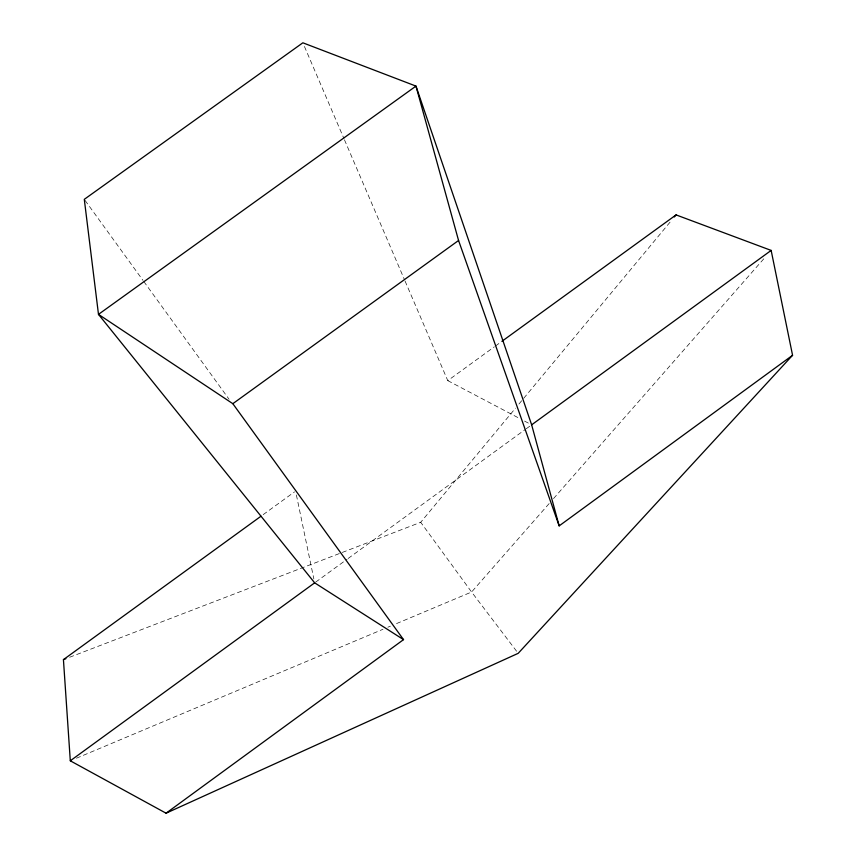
<?xml version="1.0" encoding="UTF-8"?>
<svg xmlns="http://www.w3.org/2000/svg" width="856" height="856" viewBox="0 0 856 856"><rect width="100%" height="100%" fill="white"/><g stroke="black" fill="none" stroke-linecap="round" stroke-linejoin="round"><path stroke-width="0.64" stroke-dasharray="4.28 3.21" d="M69.646 657.248L420.703 522.288L515.505 408.173M518.929 404.053L671.81 220.035M549.124 503.596L471.592 592.01L395.279 624.11M553.532 498.567L765.863 256.436M315.746 582.059L347.055 559.257M348.135 558.465L525.177 429.541M526.258 428.749L530.581 425.603M263.199 514.616L294.507 491.89M405.049 281.036L447.774 380.631L494.297 346.851M495.378 346.07L500.792 342.143M76.452 758.213L382.964 629.288M387.886 627.213L390.357 626.175M447.774 380.631L518.661 417.974M524.567 421.088L530.474 424.202M516.585 651.213L471.592 592.01L420.703 522.288M85.076 200.422L142.984 280.383M143.776 281.464L229.066 399.249M304.436 46.481L343.941 138.586M344.465 139.817L404.524 279.805M296.39 494.982L313.863 578.966"/><path stroke-width="1.28" d="M674.368 216.953L676.08 214.899L771.149 250.412L792.57 355.283L518.19 653.331L166.064 813.2L70.299 760.802L63.43 659.634L261.037 516.189M166.064 813.2L403.529 639.635L232.832 403.69L98.483 314.366L84.295 199.341L302.853 42.8L415.973 86.103L531.651 424.822L559.161 525.884L792.57 355.283M70.299 760.802L314.666 582.84L403.529 639.635M531.651 424.822L771.149 250.412M501.873 341.351L676.08 214.899M232.832 403.69L458.559 240.483L415.973 86.103L98.483 314.366L314.666 582.84M63.43 659.634L65.912 658.681M458.559 240.483L559.161 525.884"/></g></svg>
